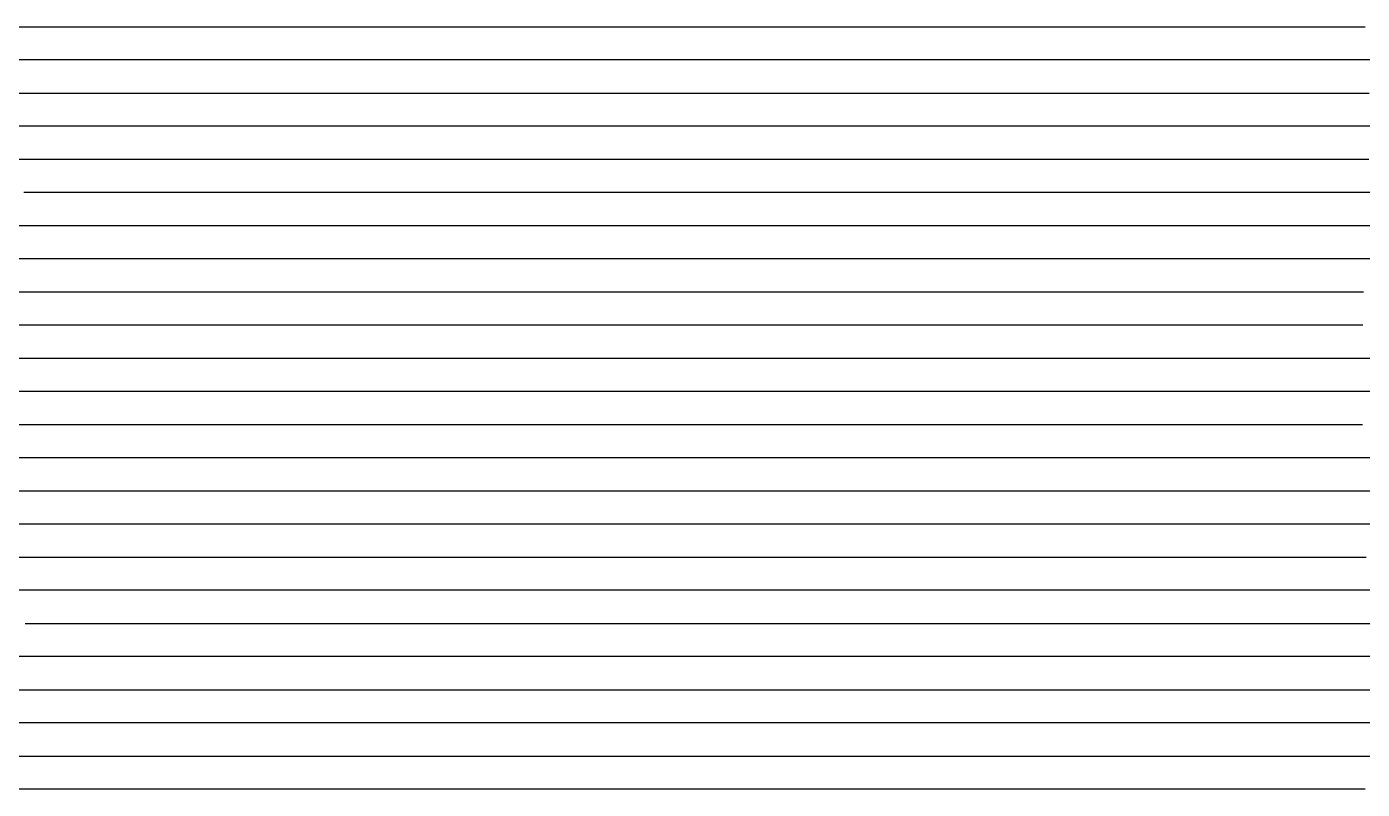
# Model space of a CAD drawing. Extents: x 20 to 170, y 60 to 234.
# Drawn here: x 57.5 to 95, y 147.47 to 168.87 of the extents above; entities that cross this region are included whole.
import ezdxf

# ---------------------------------------------------------------- set-up
doc = ezdxf.new("R2010")
doc.units = 0
doc.header["$LTSCALE"] = 0.000394
doc.layers.add('SPLINE', color=7, linetype='CONTINUOUS')

msp = doc.modelspace()

# ---------------------------------------------------------------- linework, layer by layer
at = {"layer": 'SPLINE', "color": 2}
for points in [[(57.283749, 168.868744, -10.635252), (57.631187, 168.868744, -10.281392), (57.865166, 168.868744, -10.102934), (58.101513, 168.868744, -9.943254), (58.590744, 168.868744, -9.664555), (59.202881, 168.868744, -9.241837), (59.375408, 168.868744, -9.144796), (59.72522, 168.868744, -9.053956), (60.772232, 168.868744, -8.850417), (61.469463, 168.868744, -8.819138), (61.819225, 168.868744, -8.772158), (62.516464, 168.868744, -8.872357), (63.213684, 168.868744, -9.125977), (64.610489, 168.868744, -9.686495), (66.007317, 168.868744, -10.040314), (67.401756, 168.868744, -10.281392), (68.798584, 168.868744, -10.635252), (70.193024, 168.868744, -11.010971), (71.589844, 168.868744, -11.258349), (72.984268, 168.868744, -11.533909), (73.683884, 168.868744, -11.731169), (74.031273, 168.868744, -11.900268), (74.381104, 168.868744, -12.097527), (75.078308, 168.868744, -12.523366), (75.775528, 168.868744, -12.874064), (76.151337, 168.868744, -13.024343), (77.042328, 168.868744, -13.105783), (77.172318, 168.868744, -13.049404), (78.569153, 168.868744, -12.554666), (79.963608, 168.868744, -12.250947), (80.660812, 168.868744, -12.150766), (81.010605, 168.868744, -12.122587), (81.360413, 168.868744, -12.147627), (82.754852, 168.868744, -12.219606), (83.452057, 168.868744, -12.373087), (84.15168, 168.868744, -12.607905), (85.54612, 168.868744, -13.168404), (86.942947, 168.868744, -13.935582), (88.337387, 168.868744, -14.896818), (88.682465, 168.868744, -15.266317), (88.968445, 168.868744, -15.588857), (89.419876, 168.868744, -15.786117), (89.689278, 168.868744, -15.767336), (90.256531, 168.868744, -15.454217), (90.431442, 168.868744, -15.369678), (90.956123, 168.868744, -15.134818), (91.128647, 168.868744, -15.084699), (92.003143, 168.868744, -14.931298), (92.175705, 168.868744, -14.912498), (92.525436, 168.868744, -14.899999), (93.222641, 168.868744, -14.928118), (93.747414, 168.868744, -14.965738), (93.922264, 168.868744, -14.975119), (94.498955, 168.868744, -15.069058), (95.078011, 168.868744, -15.191197)], [(95.316696, 167.939819, -14.34576), (94.728203, 167.939819, -15.181778), (93.922264, 167.939819, -14.978258), (93.222641, 167.939819, -14.893698), (92.525436, 167.939819, -14.86552), (91.478409, 167.939819, -14.899999), (91.303528, 167.939819, -14.921898), (91.128647, 167.939819, -14.950058), (90.956123, 167.939819, -15.012678), (90.431442, 167.939819, -15.247538), (89.734177, 167.939819, -15.588857), (89.181122, 167.939819, -15.898815), (88.469727, 167.939819, -15.967715), (88.337387, 167.939819, -15.917615), (88.00177, 167.939819, -15.804896), (87.706352, 167.939819, -15.498037), (87.429794, 167.939819, -15.269457), (86.942947, 167.939819, -14.978258), (86.266991, 167.939819, -14.47412), (86.070801, 167.939819, -14.34576), (85.54612, 167.939819, -14.048261), (84.15168, 167.939819, -13.384463), (83.584442, 167.939819, -13.199744), (83.452057, 167.939819, -13.165264), (82.754852, 167.939819, -13.040004), (81.360413, 167.939819, -12.989924), (80.705757, 167.939819, -13.093244), (80.488289, 167.939819, -13.146484), (79.963608, 167.939819, -13.281144), (78.065727, 167.939819, -13.697582), (77.172318, 167.939819, -13.559843), (75.775528, 167.939819, -13.227904), (74.381104, 167.939819, -12.607905), (72.984268, 167.939819, -11.912767), (71.937256, 167.939819, -11.530748), (71.589844, 167.939819, -11.42433), (71.240036, 167.939819, -11.380449), (70.717697, 167.939819, -11.34289), (70.608986, 167.939819, -11.34289), (70.193024, 167.939819, -11.292789), (68.798584, 167.939819, -10.99215), (67.401756, 167.939819, -10.679031), (66.007317, 167.939819, -10.350252), (64.610489, 167.939819, -10.084093), (63.913273, 167.939819, -9.896295), (63.563454, 167.939819, -9.811714), (63.388596, 167.939819, -9.749094), (63.213684, 167.939819, -9.680215), (62.516464, 167.939819, -9.473576), (62.169041, 167.939819, -9.351436), (61.469463, 167.939819, -9.213656), (61.122002, 167.939819, -9.207417), (60.772232, 167.939819, -9.226176), (60.554775, 167.939819, -9.263777), (60.074982, 167.939819, -9.263777), (59.72522, 167.939819, -9.282536), (59.55032, 167.939819, -9.313835), (59.375408, 167.939819, -9.373336), (58.853077, 167.939819, -9.608194), (58.531635, 167.939819, -9.648874), (58.231503, 167.939819, -9.786654), (57.631187, 167.939819, -10.156174), (57.283749, 167.939819, -10.403513)], [(57.283749, 167.008575, -10.259493), (57.631187, 167.008575, -10.096634), (57.806068, 167.008575, -10.055953), (58.33073, 167.008575, -9.736554), (58.678188, 167.008575, -9.611315), (59.027981, 167.008575, -9.598794), (59.595211, 167.008575, -9.598794), (60.008823, 167.008575, -9.551795), (60.422421, 167.008575, -9.558055), (61.819225, 167.008575, -9.836775), (62.516464, 167.008575, -10.065333), (63.213684, 167.008575, -10.168674), (64.610489, 167.008575, -10.425412), (66.007317, 167.008575, -10.657151), (66.354744, 167.008575, -10.751112), (66.704536, 167.008575, -10.851311), (67.401756, 167.008575, -11.014091), (68.098999, 167.008575, -11.14563), (68.798584, 167.008575, -11.23329), (69.495804, 167.008575, -11.37735), (70.193024, 167.008575, -11.34289), (70.890259, 167.008575, -11.39299), (71.589844, 167.008575, -11.565208), (72.287033, 167.008575, -11.868968), (72.984268, 167.008575, -12.219606), (73.596405, 167.008575, -12.470126), (73.683884, 167.008575, -12.517106), (74.555969, 167.008575, -13.040004), (74.730865, 167.008575, -13.140203), (75.078308, 167.008575, -13.309284), (75.775528, 167.008575, -13.603643), (77.172318, 167.008575, -14.088961), (78.708588, 167.008575, -14.4397), (78.890579, 167.008575, -14.42402), (79.212029, 167.008575, -14.41148), (79.713089, 167.008575, -14.47412), (79.87616, 167.008575, -14.49604), (81.228043, 167.008575, -14.189201), (81.360413, 167.008575, -14.167261), (82.754852, 167.008575, -14.201741), (83.452057, 167.008575, -14.35202), (84.15168, 167.008575, -14.605639), (85.349983, 167.008575, -15.159858), (85.54612, 167.008575, -15.244397), (85.711555, 167.008575, -15.363418), (86.134644, 167.008575, -15.723496), (86.500946, 167.008575, -15.870655), (86.843681, 167.008575, -16.064795), (87.226555, 167.008575, -16.124275), (87.531464, 167.008575, -16.208815), (87.661461, 167.008575, -16.208815), (88.337387, 167.008575, -15.983376), (89.166962, 167.008575, -15.786117), (89.734177, 167.008575, -15.432298), (90.084, 167.008575, -15.225617), (90.256531, 167.008575, -15.144218), (90.431442, 167.008575, -15.078458), (90.956123, 167.008575, -14.906259), (91.128647, 167.008575, -14.859279), (91.828232, 167.008575, -14.827959), (92.525436, 167.008575, -14.843639), (92.875259, 167.008575, -14.859279), (93.04776, 167.008575, -14.881158), (93.222641, 167.008575, -14.928118), (93.922264, 167.008575, -15.156758), (94.345329, 167.008575, -15.253818), (94.510757, 167.008575, -15.206838), (94.555672, 167.008575, -15.141078), (95.19381, 167.008575, -13.998161)], [(95.229248, 166.077454, -13.747682), (94.966896, 166.077454, -13.970001), (94.619499, 166.077454, -14.34576), (94.37838, 166.077454, -14.690179), (93.922264, 166.077454, -15.231877), (93.898659, 166.077454, -15.241278), (92.525436, 166.077454, -14.912498), (91.828232, 166.077454, -14.82482), (91.128647, 166.077454, -14.840459), (90.431442, 166.077454, -14.925038), (90.084, 166.077454, -15.034618), (89.909111, 166.077454, -15.125438), (89.036949, 166.077454, -15.638936), (88.512268, 166.077454, -15.936416), (88.337387, 166.077454, -16.027235), (87.753624, 166.077454, -16.296515), (87.488899, 166.077454, -16.374775), (86.942947, 166.077454, -16.418634), (85.76593, 166.077454, -16.287115), (85.54612, 166.077454, -16.205715), (85.198715, 166.077454, -16.136835), (84.848915, 166.077454, -16.077295), (84.499084, 166.077454, -15.977156), (84.15168, 166.077454, -15.917615), (83.454453, 166.077454, -15.732857), (83.168488, 166.077454, -15.685896), (82.579971, 166.077454, -15.513697), (82.057632, 166.077454, -15.426017), (81.707794, 166.077454, -15.404098), (81.360413, 166.077454, -15.363418), (81.185532, 166.077454, -15.328978), (81.010605, 166.077454, -15.300777), (80.660812, 166.077454, -15.316438), (79.963608, 166.077454, -15.291377), (78.569153, 166.077454, -15.090979), (77.172318, 166.077454, -14.596239), (75.775528, 166.077454, -13.854142), (74.381104, 166.077454, -13.159004), (73.596405, 166.077454, -12.676805), (72.984268, 166.077454, -12.354307), (71.589844, 166.077454, -11.662269), (70.890259, 166.077454, -11.458749), (70.193024, 166.077454, -11.414869), (68.798584, 166.077454, -11.414869), (67.401756, 166.077454, -11.24895), (66.921967, 166.077454, -11.24895), (66.007317, 166.077454, -11.048571), (65.307732, 166.077454, -10.85441), (64.960304, 166.077454, -10.785532), (64.610489, 166.077454, -10.757332), (63.213684, 166.077454, -10.531912), (61.819225, 166.077454, -10.350252), (61.122002, 166.077454, -10.137354), (60.422421, 166.077454, -9.980774), (59.72522, 166.077454, -9.868094), (59.375408, 166.077454, -9.827394), (59.027981, 166.077454, -9.827394), (58.678188, 166.077454, -9.864954), (58.503307, 166.077454, -9.905653), (57.631187, 166.077454, -10.087274), (57.283749, 166.077454, -10.256352)], [(56.933956, 165.148529, -10.625852), (57.631187, 165.148529, -10.237573), (57.980968, 165.148529, -10.190594), (58.72311, 165.148529, -10.184334), (59.027981, 165.148529, -10.149894), (59.375408, 165.148529, -10.171813), (60.422421, 165.148529, -10.347153), (61.819225, 165.148529, -10.741692), (63.213684, 165.148529, -10.907671), (64.610489, 165.148529, -11.029771), (66.007317, 165.148529, -11.402369), (67.739746, 165.148529, -11.511969), (68.098999, 165.148529, -11.533909), (68.798584, 165.148529, -11.44625), (69.495804, 165.148529, -11.42433), (70.193024, 165.148529, -11.45249), (70.890259, 165.148529, -11.496308), (71.589844, 165.148529, -11.728008), (71.764702, 165.148529, -11.803167), (72.287033, 165.148529, -12.091247), (72.984268, 165.148529, -12.507686), (74.685982, 165.148529, -13.616183), (75.775528, 165.148529, -14.30506), (76.475098, 165.148529, -14.759059), (77.172318, 165.148529, -15.081598), (77.869568, 165.148529, -15.379037), (78.569153, 165.148529, -15.570036), (79.963608, 165.148529, -15.782996), (80.660812, 165.148529, -15.867516), (81.360413, 165.148529, -15.989655), (84.522736, 165.148529, -16.393595), (85.198715, 165.148529, -16.396715), (86.20079, 165.148529, -16.474995), (86.529327, 165.148529, -16.490635), (86.855492, 165.148529, -16.487514), (86.942947, 165.148529, -16.456215), (88.337387, 165.148529, -15.801756), (89.036949, 165.148529, -15.375957), (89.209465, 165.148529, -15.275717), (89.384407, 165.148529, -15.184918), (89.734177, 165.148529, -15.065918), (90.084, 165.148529, -14.978258), (90.431442, 165.148529, -14.940699), (90.781204, 165.148529, -14.928118), (91.828232, 165.148529, -14.931298), (92.175705, 165.148529, -14.975119), (93.078491, 165.148529, -15.297657), (93.581917, 165.148529, -15.332077), (93.615013, 165.148529, -15.319537), (93.922264, 165.148529, -14.940699), (94.23188, 165.148529, -14.53674), (94.543839, 165.148529, -14.186061), (94.853485, 165.148529, -14.020082), (95.186714, 165.148529, -13.957461)], [(95.316696, 164.217422, -13.954321), (94.619499, 164.217422, -14.026361), (94.094818, 164.217422, -14.30816), (93.922264, 164.217422, -14.42402), (93.681175, 164.217422, -14.624459), (92.962692, 164.217422, -15.385317), (92.939079, 164.217422, -15.385317), (91.828232, 164.217422, -15.125438), (91.128647, 164.217422, -14.984478), (90.431442, 164.217422, -14.978258), (90.084, 164.217422, -15.040898), (89.86422, 164.217422, -15.094118), (89.734177, 164.217422, -15.094118), (89.384407, 164.217422, -15.112878), (89.209465, 164.217422, -15.147318), (88.512268, 164.217422, -15.347757), (88.337387, 164.217422, -15.413477), (88.164856, 164.217422, -15.504316), (87.335243, 164.217422, -16.014675), (86.942947, 164.217422, -16.158735), (86.387505, 164.217422, -16.340355), (85.829773, 164.217422, -16.453054), (85.54612, 164.217422, -16.456215), (84.499084, 164.217422, -16.409235), (84.15168, 164.217422, -16.368515), (82.754852, 164.217422, -16.321535), (81.360413, 164.217422, -16.243275), (79.963608, 164.217422, -16.108635), (78.569153, 164.217422, -15.923895), (77.869568, 164.217422, -15.751697), (77.172318, 164.217422, -15.544996), (76.475098, 164.217422, -15.253818), (75.775528, 164.217422, -14.806039), (74.381104, 164.217422, -13.844742), (73.813881, 164.217422, -13.390723), (72.984268, 164.217422, -12.814545), (71.589844, 164.217422, -11.937828), (70.890259, 164.217422, -11.574609), (70.193024, 164.217422, -11.465029), (68.798584, 164.217422, -11.449349), (68.077728, 164.217422, -11.652868), (67.401756, 164.217422, -11.627829), (67.051964, 164.217422, -11.637229), (66.704536, 164.217422, -11.665389), (66.007317, 164.217422, -11.665389), (65.307732, 164.217422, -11.543288), (64.260712, 164.217422, -11.277129), (63.913273, 164.217422, -11.22707), (63.213684, 164.217422, -11.195729), (61.819225, 164.217422, -11.05479), (61.122002, 164.217422, -10.935831), (60.772232, 164.217422, -10.851311), (60.509895, 164.217422, -10.776152), (59.72522, 164.217422, -10.550692), (59.375408, 164.217422, -10.484953), (59.027981, 164.217422, -10.456753), (58.33073, 164.217422, -10.431692), (57.980968, 164.217422, -10.437972), (57.631187, 164.217422, -10.503733), (57.418449, 164.217422, -10.591392)], [(56.955219, 163.286194, -10.92331), (57.631187, 163.286194, -10.729172), (57.980968, 163.286194, -10.672812), (58.33073, 163.286194, -10.672812), (59.027981, 163.286194, -10.757332), (60.422421, 163.286194, -11.104931), (61.122002, 163.286194, -11.29591), (61.819225, 163.286194, -11.38359), (63.213684, 163.286194, -11.518249), (63.913273, 163.286194, -11.527649), (64.260712, 163.286194, -11.596549), (64.610489, 163.286194, -11.681028), (66.007317, 163.286194, -11.893988), (67.226845, 163.286194, -11.962848), (67.751541, 163.286194, -11.834508), (68.098999, 163.286194, -11.781268), (68.886002, 163.286194, -11.784388), (69.228722, 163.286194, -11.731169), (69.550156, 163.286194, -11.737449), (70.193024, 163.286194, -11.856428), (70.542816, 163.286194, -11.956628), (70.717697, 163.286194, -12.012988), (70.890259, 163.286194, -12.100647), (71.589844, 163.286194, -12.470126), (72.984268, 163.286194, -13.390723), (74.381104, 163.286194, -14.41148), (75.775528, 163.286194, -15.347757), (76.475098, 163.286194, -15.682796), (77.172318, 163.286194, -15.883155), (78.91658, 163.286194, -16.252695), (79.963608, 163.286194, -16.371655), (80.3134, 163.286194, -16.377954), (80.660812, 163.286194, -16.337194), (81.360413, 163.286194, -16.268295), (82.754852, 163.286194, -16.277735), (83.627014, 163.286194, -16.318415), (84.15168, 163.286194, -16.359135), (84.499084, 163.286194, -16.374775), (84.848915, 163.286194, -16.374775), (85.54612, 163.286194, -16.277735), (86.418297, 163.286194, -16.008415), (87.290352, 163.286194, -15.654596), (87.640175, 163.286194, -15.504316), (88.337387, 163.286194, -15.253818), (88.512268, 163.286194, -15.206838), (88.68721, 163.286194, -15.166139), (89.036949, 163.286194, -15.125438), (89.384407, 163.286194, -15.097259), (89.734177, 163.286194, -15.090979), (91.128647, 163.286194, -15.209937), (91.367348, 163.286194, -15.266317), (92.097664, 163.286194, -15.476097), (92.395447, 163.286194, -15.485538), (92.612862, 163.286194, -15.394697), (93.222641, 163.286194, -14.52424), (93.572441, 163.286194, -14.117161), (93.922264, 163.286194, -13.907362), (94.619499, 163.286194, -13.847882), (95.316696, 163.286194, -13.888622)], [(96.013939, 162.357361, -14.27372), (94.966896, 162.357361, -13.879162), (94.619499, 162.357361, -13.838462), (93.922264, 162.357361, -13.854142), (93.222641, 162.357361, -13.938682), (92.875259, 162.357361, -14.070201), (92.525436, 162.357361, -14.38332), (92.371834, 162.357361, -14.602499), (91.828232, 162.357361, -15.513697), (91.806953, 162.357361, -15.532516), (91.658051, 162.357361, -15.544996), (91.128647, 162.357361, -15.469857), (90.256531, 162.357361, -15.225617), (90.084, 162.357361, -15.206838), (89.734177, 162.357361, -15.194277), (89.036949, 162.357361, -15.194277), (88.337387, 162.357361, -15.216217), (87.989937, 162.357361, -15.250677), (87.640175, 162.357361, -15.303877), (87.46524, 162.357361, -15.354017), (86.942947, 162.357361, -15.529336), (85.54612, 162.357361, -16.014675), (84.15168, 162.357361, -16.152494), (83.452057, 162.357361, -16.199455), (82.754852, 162.357361, -16.202555), (81.360413, 162.357361, -16.155575), (79.963608, 162.357361, -16.274595), (79.363304, 162.357361, -16.371655), (78.765312, 162.357361, -16.393595), (77.172318, 162.357361, -16.186914), (75.775528, 162.357361, -15.773577), (74.815971, 162.357361, -15.379037), (74.612686, 162.357361, -15.250677), (74.381104, 162.357361, -15.112878), (73.705124, 162.357361, -14.671399), (71.589844, 162.357361, -13.199744), (70.193024, 162.357361, -12.504606), (69.146011, 162.357361, -12.172647), (68.798584, 162.357361, -12.106927), (68.448769, 162.357361, -12.103786), (68.098999, 162.357361, -12.131947), (67.947708, 162.357361, -12.166407), (67.051964, 162.357361, -12.182087), (66.704536, 162.357361, -12.222787), (66.007317, 162.357361, -12.182087), (64.610489, 162.357361, -12.038028), (63.913273, 162.357361, -11.937828), (63.213684, 162.357361, -11.856428), (61.819225, 162.357361, -11.715508), (61.122002, 162.357361, -11.612168), (60.422421, 162.357361, -11.414869), (59.72522, 162.357361, -11.27403), (58.678188, 162.357361, -11.014091), (58.33073, 162.357361, -10.960911), (57.980968, 162.357361, -10.960911), (57.631187, 162.357361, -10.935831), (56.933956, 162.357361, -10.926431)], [(57.283749, 161.426132, -11.06105), (57.631187, 161.426132, -11.083011), (59.027981, 161.426132, -11.402369), (59.72522, 161.426132, -11.602809), (60.422421, 161.426132, -11.749928), (60.772232, 161.426132, -11.843867), (61.122002, 161.426132, -11.928408), (63.213684, 161.426132, -12.285407), (65.307732, 161.426132, -12.501426), (65.612602, 161.426132, -12.535906), (66.007317, 161.426132, -12.485765), (66.354744, 161.426132, -12.470126), (66.704536, 161.426132, -12.492045), (67.401756, 161.426132, -12.470126), (68.098999, 161.426132, -12.495206), (68.27388, 161.426132, -12.554666), (68.798584, 161.426132, -12.742565), (69.146011, 161.426132, -12.858425), (69.845596, 161.426132, -13.159004), (70.193024, 161.426132, -13.299884), (70.781502, 161.426132, -13.594263), (71.589844, 161.426132, -14.070201), (72.984268, 161.426132, -14.993938), (74.381104, 161.426132, -15.685896), (75.775528, 161.426132, -16.208815), (77.172318, 161.426132, -16.496895), (78.569153, 161.426132, -16.428015), (79.963608, 161.426132, -16.227594), (81.360413, 161.426132, -16.133675), (82.754852, 161.426132, -16.092955), (84.15168, 161.426132, -15.964596), (85.54612, 161.426132, -15.851835), (85.721024, 161.426132, -15.789216), (85.89592, 161.426132, -15.739157), (86.768036, 161.426132, -15.529336), (87.290352, 161.426132, -15.360277), (87.46524, 161.426132, -15.328978), (88.512268, 161.426132, -15.247538), (89.036949, 161.426132, -15.241278), (89.734177, 161.426132, -15.369678), (90.979759, 161.426132, -15.723496), (91.019966, 161.426132, -15.723496), (91.565926, 161.426132, -14.881158), (91.653351, 161.426132, -14.765339), (91.828232, 161.426132, -14.580579), (92.175705, 161.426132, -14.32382), (92.525436, 161.426132, -14.135962), (92.875259, 161.426132, -13.963741), (93.222641, 161.426132, -13.923042), (93.572441, 161.426132, -13.919902), (93.922264, 161.426132, -13.929302), (94.094818, 161.426132, -13.948061), (94.619499, 161.426132, -14.117161), (95.033112, 161.426132, -14.28938)], [(95.011856, 160.494934, -14.47726), (94.619499, 160.494934, -14.25808), (93.922264, 160.494934, -13.929302), (92.525436, 160.494934, -13.998161), (92.024399, 160.494934, -14.070201), (91.899147, 160.494934, -14.135962), (91.773895, 160.494934, -14.220481), (91.523361, 160.494934, -14.50232), (91.315384, 160.494934, -14.846739), (90.823715, 160.494934, -15.804896), (90.485756, 160.494934, -15.808036), (90.169075, 160.494934, -15.820556), (89.734177, 160.494934, -15.685896), (88.337387, 160.494934, -15.360277), (87.640175, 160.494934, -15.354017), (87.290352, 160.494934, -15.416637), (86.593155, 160.494934, -15.588857), (86.418297, 160.494934, -15.604496), (85.89592, 160.494934, -15.682796), (85.54612, 160.494934, -15.767336), (83.10466, 160.494934, -16.049135), (82.754852, 160.494934, -16.077295), (81.360413, 160.494934, -16.143095), (79.963608, 160.494934, -16.243275), (78.569153, 160.494934, -16.509415), (77.869568, 160.494934, -16.665993), (77.172318, 160.494934, -16.738033), (75.775528, 160.494934, -16.590853), (74.381104, 160.494934, -16.177515), (72.984268, 160.494934, -15.585696), (71.589844, 160.494934, -14.837359), (70.193024, 160.494934, -14.170401), (68.798584, 160.494934, -13.475263), (68.098999, 160.494934, -13.099504), (67.401756, 160.494934, -12.842745), (66.704536, 160.494934, -12.711225), (66.354744, 160.494934, -12.720625), (66.17984, 160.494934, -12.736285), (66.007317, 160.494934, -12.742565), (64.610489, 160.494934, -12.758184), (63.213684, 160.494934, -12.617286), (61.819225, 160.494934, -12.354307), (61.122002, 160.494934, -12.197747), (60.509895, 160.494934, -12.047408), (59.72522, 160.494934, -11.884607), (59.027981, 160.494934, -11.721768), (58.33073, 160.494934, -11.502588), (57.980968, 160.494934, -11.37735), (57.631187, 160.494934, -11.277129), (56.236717, 160.494934, -11.111191)], [(56.236717, 159.56369, -11.25521), (57.631187, 159.56369, -11.565208), (59.72522, 159.56369, -12.182087), (60.422421, 159.56369, -12.322927), (61.819225, 159.56369, -12.664246), (63.213684, 159.56369, -12.921045), (64.589226, 159.56369, -13.030624), (65.307732, 159.56369, -12.924145), (66.007317, 159.56369, -12.921045), (67.401756, 159.56369, -13.346863), (68.798584, 159.56369, -14.233021), (70.193024, 159.56369, -14.837359), (71.589844, 159.56369, -15.432298), (72.984268, 159.56369, -16.067915), (74.381104, 159.56369, -16.556395), (75.078308, 159.56369, -16.763073), (75.775528, 159.56369, -16.863293), (76.713829, 159.56369, -16.966593), (77.172318, 159.56369, -16.910233), (78.306831, 159.56369, -16.681633), (78.91658, 159.56369, -16.481255), (79.091492, 159.56369, -16.437395), (79.963608, 159.56369, -16.293375), (81.360413, 159.56369, -16.177515), (82.057632, 159.56369, -16.149315), (83.452057, 159.56369, -16.036594), (84.15168, 159.56369, -15.958315), (85.721024, 159.56369, -15.736036), (86.593155, 159.56369, -15.632656), (86.942947, 159.56369, -15.620176), (87.640175, 159.56369, -15.632656), (88.337387, 159.56369, -15.654596), (89.036949, 159.56369, -15.839355), (89.384407, 159.56369, -15.939515), (89.734177, 159.56369, -15.967715), (90.01783, 159.56369, -15.970876), (90.039078, 159.56369, -15.939515), (90.464493, 159.56369, -15.094118), (90.585045, 159.56369, -14.881158), (90.856857, 159.56369, -14.552381), (91.128647, 159.56369, -14.35512), (91.828232, 159.56369, -14.076461), (92.525436, 159.56369, -13.991941), (93.168335, 159.56369, -14.048261), (93.834839, 159.56369, -14.3614), (93.922264, 159.56369, -14.38958), (94.160988, 159.56369, -14.49604), (94.966896, 159.56369, -14.630719), (95.316696, 159.56369, -14.781019)], [(95.316696, 158.634857, -15.090979), (94.881866, 158.634857, -15.109798), (94.8582, 158.634857, -15.106618), (94.390221, 158.634857, -14.840459), (93.922264, 158.634857, -14.677639), (93.201393, 158.634857, -14.608779), (92.525436, 158.634857, -14.38332), (91.828232, 158.634857, -14.27686), (91.128647, 158.634857, -14.367681), (91.043579, 158.634857, -14.39582), (90.781204, 158.634857, -14.51168), (90.431442, 158.634857, -14.70896), (90.084, 158.634857, -14.978258), (89.734177, 158.634857, -15.369678), (89.233162, 158.634857, -16.124275), (89.209465, 158.634857, -16.143095), (88.966057, 158.634857, -16.158735), (88.651733, 158.634857, -16.099255), (88.417747, 158.634857, -16.042875), (87.640175, 158.634857, -15.848736), (86.942947, 158.634857, -15.786117), (85.54612, 158.634857, -15.836175), (84.499084, 158.634857, -15.967715), (84.15168, 158.634857, -16.024075), (82.754852, 158.634857, -16.143095), (81.360413, 158.634857, -16.318415), (79.963608, 158.634857, -16.478115), (78.569153, 158.634857, -16.672253), (77.869568, 158.634857, -16.797493), (77.522118, 158.634857, -16.872673), (77.172318, 158.634857, -16.932173), (76.763481, 158.634857, -17.013573), (76.51767, 158.634857, -17.029213), (76.191513, 158.634857, -17.063633), (75.841721, 158.634857, -17.120033), (75.078308, 158.634857, -17.029213), (74.555969, 158.634857, -16.941553), (74.381104, 158.634857, -16.897713), (73.683884, 158.634857, -16.756813), (72.984268, 158.634857, -16.531355), (71.589844, 158.634857, -15.952055), (70.193024, 158.634857, -15.435397), (68.798584, 158.634857, -14.837359), (68.098999, 158.634857, -14.50232), (67.401756, 158.634857, -14.020082), (66.704536, 158.634857, -13.609923), (66.007317, 158.634857, -13.324923), (65.395172, 158.634857, -13.281144), (64.960304, 158.634857, -13.231024), (63.213684, 158.634857, -13.149604), (61.819225, 158.634857, -12.955465), (60.422421, 158.634857, -12.592266), (59.027981, 158.634857, -12.254086), (57.631187, 158.634857, -11.856428), (56.933956, 158.634857, -11.602809)], [(56.236717, 157.703659, -11.627829), (57.631187, 157.703659, -12.100647), (59.027981, 157.703659, -12.485765), (60.422421, 157.703659, -12.823985), (61.122002, 157.703659, -12.971105), (61.819225, 157.703659, -13.127664), (63.213684, 157.703659, -13.312424), (64.610489, 157.703659, -13.437703), (65.307732, 157.703659, -13.537883), (66.007317, 157.703659, -13.794662), (67.401756, 157.703659, -14.577479), (68.098999, 157.703659, -15.081598), (68.798584, 157.703659, -15.416637), (70.193024, 157.703659, -15.986515), (70.890259, 157.703659, -16.240135), (71.589844, 157.703659, -16.471855), (71.937256, 157.703659, -16.622173), (72.287033, 157.703659, -16.747393), (72.984268, 157.703659, -16.941553), (74.381104, 157.703659, -17.163853), (75.078308, 157.703659, -17.166973), (75.253204, 157.703659, -17.176413), (75.515579, 157.703659, -17.160753), (76.125359, 157.703659, -17.063633), (76.475098, 157.703659, -17.019833), (77.172318, 157.703659, -16.994793), (78.569153, 157.703659, -16.825693), (80.138519, 157.703659, -16.609632), (80.3134, 157.703659, -16.593973), (80.660812, 157.703659, -16.578295), (81.360413, 157.703659, -16.518835), (81.882767, 157.703659, -16.428015), (82.754852, 157.703659, -16.324675), (83.627014, 157.703659, -16.149315), (84.674026, 157.703659, -16.017855), (84.848915, 157.703659, -16.002174), (85.721024, 157.703659, -15.964596), (85.89592, 157.703659, -15.948956), (86.245674, 157.703659, -15.942676), (86.942947, 157.703659, -16.042875), (88.228699, 157.703659, -16.368515), (88.970795, 157.703659, -16.290215), (89.734177, 157.703659, -15.097259), (90.084, 157.703659, -14.843639), (90.431442, 157.703659, -14.762199), (90.932449, 157.703659, -14.752799), (91.128647, 157.703659, -14.696439), (91.828232, 157.703659, -14.624459), (92.175705, 157.703659, -14.693299), (92.525436, 157.703659, -14.737139), (93.222641, 157.703659, -14.837359), (94.073509, 157.703659, -15.116018), (94.385475, 157.703659, -15.162978), (94.598213, 157.703659, -15.200558), (95.007088, 157.703659, -15.169238)], [(95.316696, 156.77243, -15.429157), (94.966896, 156.77243, -15.300777), (94.619499, 156.77243, -15.269457), (93.922264, 156.77243, -15.281978), (93.874985, 156.77243, -15.294518), (93.527573, 156.77243, -15.313257), (93.277039, 156.77243, -15.181778), (93.026512, 156.77243, -15.097259), (92.775978, 156.77243, -15.050279), (91.915657, 156.77243, -14.975119), (91.128647, 156.77243, -14.762199), (90.431442, 156.77243, -14.752799), (90.084, 156.77243, -14.787219), (89.734177, 156.77243, -14.843639), (89.384407, 156.77243, -14.940699), (89.209465, 156.77243, -15.022079), (89.036949, 156.77243, -15.128538), (88.68721, 156.77243, -15.479278), (88.512268, 156.77243, -15.754796), (88.098709, 156.77243, -16.462435), (88.077393, 156.77243, -16.474995), (87.651955, 156.77243, -16.490635), (87.43927, 156.77243, -16.518835), (87.226555, 156.77243, -16.553255), (85.54612, 156.77243, -16.224495), (84.848915, 156.77243, -16.218235), (84.15168, 156.77243, -16.190075), (82.754852, 156.77243, -16.409235), (81.360413, 156.77243, -16.712933), (80.660812, 156.77243, -16.810053), (79.963608, 156.77243, -16.866373), (79.441299, 156.77243, -16.885153), (79.091492, 156.77243, -16.922733), (78.569153, 156.77243, -16.963493), (77.172318, 156.77243, -17.041733), (75.775528, 156.77243, -17.157593), (75.078308, 156.77243, -17.195173), (74.381104, 156.77243, -17.213951), (73.754776, 156.77243, -17.235851), (73.376617, 156.77243, -17.245251), (72.984268, 156.77243, -17.204573), (71.807281, 156.77243, -17.051153), (71.589844, 156.77243, -16.975973), (70.193024, 156.77243, -16.521975), (68.798584, 156.77243, -15.952055), (67.401756, 156.77243, -15.200558), (66.007317, 156.77243, -14.30816), (64.610489, 156.77243, -13.785242), (63.213684, 156.77243, -13.468983), (61.819225, 156.77243, -13.318704), (61.122002, 156.77243, -13.168404), (60.422421, 156.77243, -12.980505), (59.72522, 156.77243, -12.839624), (59.027981, 156.77243, -12.645506), (57.631187, 156.77243, -12.319847), (56.236717, 156.77243, -11.843867)], [(56.933956, 155.843597, -12.241547), (57.631187, 155.843597, -12.441966), (59.027981, 155.843597, -12.814545), (60.422421, 155.843597, -13.234164), (62.516464, 155.843597, -13.594263), (63.213684, 155.843597, -13.763342), (64.610489, 155.843597, -14.226761), (65.307732, 155.843597, -14.49604), (66.007317, 155.843597, -14.893698), (66.704536, 155.843597, -15.316438), (67.401756, 155.843597, -15.689076), (68.798584, 155.843597, -16.471855), (70.193024, 155.843597, -17.007313), (71.589844, 155.843597, -17.317291), (72.287033, 155.843597, -17.345451), (72.636856, 155.843597, -17.351711), (72.984268, 155.843597, -17.292271), (73.334061, 155.843597, -17.245251), (73.683884, 155.843597, -17.217091), (75.078308, 155.843597, -17.210831), (75.775528, 155.843597, -17.235851), (76.822556, 155.843597, -17.295391), (77.172318, 155.843597, -17.295391), (77.869568, 155.843597, -17.276571), (78.481712, 155.843597, -17.270351), (79.266373, 155.843597, -17.264051), (79.963608, 155.843597, -17.182613), (81.707794, 155.843597, -16.913353), (82.145058, 155.843597, -16.831953), (82.754852, 155.843597, -16.759912), (83.10466, 155.843597, -16.697273), (83.452057, 155.843597, -16.665993), (83.80188, 155.843597, -16.628393), (84.15168, 155.843597, -16.575195), (84.326561, 155.843597, -16.578295), (84.674026, 155.843597, -16.606493), (84.848915, 155.843597, -16.631533), (85.54612, 155.843597, -16.775553), (86.463158, 155.843597, -16.860113), (86.55294, 155.843597, -16.856993), (87.051674, 155.843597, -16.744253), (87.07296, 155.843597, -16.731773), (87.706352, 155.843597, -15.704737), (88.023033, 155.843597, -15.369678), (88.337387, 155.843597, -15.178638), (89.036949, 155.843597, -14.993938), (89.384407, 155.843597, -14.946959), (89.734177, 155.843597, -14.921898), (90.431442, 155.843597, -14.971998), (91.173531, 155.843597, -15.181778), (91.828232, 155.843597, -15.184918), (92.175705, 155.843597, -15.225617), (92.525436, 155.843597, -15.354017), (92.6791, 155.843597, -15.432298), (93.922264, 155.843597, -15.363418), (94.269676, 155.843597, -15.460437), (94.619499, 155.843597, -15.695276), (94.794373, 155.843597, -15.898815), (94.966896, 155.843597, -16.224495), (95.316696, 155.843597, -17.163853)], [(95.285995, 154.912354, -18.698147), (94.815628, 154.912354, -18.234749), (94.494247, 154.912354, -17.370491), (94.383156, 154.912354, -17.098133), (93.922264, 154.912354, -16.127455), (93.572441, 154.912354, -15.764196), (93.222641, 154.912354, -15.601357), (92.525436, 154.912354, -15.560657), (92.230011, 154.912354, -15.585696), (91.936943, 154.912354, -15.629557), (91.915657, 154.912354, -15.623297), (91.478409, 154.912354, -15.382177), (91.128647, 154.912354, -15.285097), (90.606323, 154.912354, -15.275717), (90.343956, 154.912354, -15.285097), (90.060356, 154.912354, -15.319537), (89.734177, 154.912354, -15.225617), (89.036949, 154.912354, -15.106618), (88.337387, 154.912354, -15.141078), (87.640175, 154.912354, -15.200558), (87.290352, 154.912354, -15.319537), (87.117828, 154.912354, -15.438578), (86.942947, 154.912354, -15.601357), (86.739677, 154.912354, -15.870655), (86.113358, 154.912354, -16.885153), (85.54612, 154.912354, -17.145073), (85.120705, 154.912354, -17.229591), (84.695259, 154.912354, -17.285931), (84.15168, 154.912354, -17.217091), (82.754852, 154.912354, -17.345451), (82.057632, 154.912354, -17.436291), (81.861481, 154.912354, -17.467611), (81.360413, 154.912354, -17.451931), (81.010605, 154.912354, -17.511391), (80.660812, 154.912354, -17.536491), (80.3134, 154.912354, -17.555271), (80.138519, 154.912354, -17.574051), (79.441299, 154.912354, -17.633551), (79.266373, 154.912354, -17.633551), (78.569153, 154.912354, -17.674231), (77.172318, 154.912354, -17.561531), (74.381104, 154.912354, -17.220211), (73.683884, 154.912354, -17.213951), (73.334061, 154.912354, -17.276571), (72.636856, 154.912354, -17.445671), (71.937256, 154.912354, -17.523951), (71.589844, 154.912354, -17.530231), (70.193024, 154.912354, -17.451931), (69.495804, 154.912354, -17.254671), (68.798584, 154.912354, -16.963493), (67.401756, 154.912354, -16.305895), (66.007317, 154.912354, -15.488637), (64.610489, 154.912354, -14.759059), (63.213684, 154.912354, -14.204821), (62.516464, 154.912354, -13.897982), (61.819225, 154.912354, -13.744542), (60.422421, 154.912354, -13.500323), (59.027981, 154.912354, -13.055684), (57.631187, 154.912354, -12.636065), (56.933956, 154.912354, -12.466986)], [(56.997776, 153.981171, -12.689326), (57.631187, 153.981171, -12.921045), (59.027981, 153.981171, -13.318704), (60.422421, 153.981171, -13.766482), (61.819225, 153.981171, -14.107801), (63.213684, 153.981171, -14.690179), (64.610489, 153.981171, -15.313257), (66.007317, 153.981171, -16.017855), (66.704536, 153.981171, -16.402975), (67.401756, 153.981171, -16.766193), (68.798584, 153.981171, -17.426891), (69.495804, 153.981171, -17.646091), (70.193024, 153.981171, -17.755671), (70.542816, 153.981171, -17.765051), (70.890259, 153.981171, -17.749411), (71.240036, 153.981171, -17.708691), (72.636856, 153.981171, -17.486351), (72.984268, 153.981171, -17.473871), (73.596405, 153.981171, -17.470711), (73.683884, 153.981171, -17.455051), (74.381104, 153.981171, -17.470711), (77.172318, 153.981171, -17.818291), (78.569153, 153.981171, -18.015549), (79.963608, 153.981171, -18.015549), (81.360413, 153.981171, -18.153309), (82.057632, 153.981171, -18.200289), (83.10466, 153.981171, -18.024929), (83.452057, 153.981171, -17.915369), (83.80188, 153.981171, -17.852749), (84.15168, 153.981171, -17.771351), (84.369125, 153.981171, -17.696171), (84.612541, 153.981171, -17.430031), (85.361748, 153.981171, -16.875772), (85.89592, 153.981171, -15.970876), (86.070801, 153.981171, -15.748516), (86.245674, 153.981171, -15.582577), (86.593155, 153.981171, -15.394697), (86.942947, 153.981171, -15.297657), (87.290352, 153.981171, -15.241278), (87.640175, 153.981171, -15.206838), (88.337387, 153.981171, -15.213118), (89.036949, 153.981171, -15.413477), (89.254448, 153.981171, -15.479278), (89.734177, 153.981171, -15.451077), (90.431442, 153.981171, -15.501176), (91.216095, 153.981171, -15.814316), (91.239708, 153.981171, -15.817415), (91.828232, 153.981171, -15.779857), (92.175705, 153.981171, -15.804896), (92.525436, 153.981171, -15.920755), (92.946167, 153.981171, -16.290215), (93.381004, 153.981171, -16.910233), (93.506294, 153.981171, -17.116873), (93.584305, 153.981171, -17.276571), (93.87973, 153.981171, -17.909069), (94.37838, 153.981171, -18.707527), (94.444618, 153.981171, -18.773327), (94.619499, 153.981171, -18.842167), (94.640747, 153.981171, -18.842167), (95.106354, 153.981171, -17.95295)], [(95.229248, 153.052322, -17.285931), (94.765991, 153.052322, -17.646091), (94.543839, 153.052322, -17.843349), (94.324074, 153.052322, -18.156469), (93.856125, 153.052322, -18.936108), (93.834839, 153.052322, -18.936108), (93.650475, 153.052322, -18.867268), (93.563019, 153.052322, -18.723207), (93.087975, 153.052322, -17.486351), (92.946167, 153.052322, -17.132553), (92.806702, 153.052322, -16.850733), (92.667267, 153.052322, -16.625273), (92.525436, 153.052322, -16.462435), (92.175705, 153.052322, -16.240135), (91.478409, 153.052322, -15.986515), (91.128647, 153.052322, -15.892575), (90.169075, 153.052322, -15.898815), (89.734177, 153.052322, -15.720356), (89.036949, 153.052322, -15.570036), (88.273567, 153.052322, -15.604496), (87.640175, 153.052322, -15.426017), (86.942947, 153.052322, -15.379037), (86.593155, 153.052322, -15.404098), (86.505692, 153.052322, -15.419737), (86.245674, 153.052322, -15.485538), (85.54612, 153.052322, -15.782996), (84.15168, 153.052322, -16.640953), (83.931839, 153.052322, -16.950953), (83.877533, 153.052322, -17.057373), (83.279526, 153.052322, -18.397589), (83.255905, 153.052322, -18.432009), (82.771393, 153.052322, -18.673107), (82.100197, 153.052322, -18.929907), (81.719673, 153.052322, -18.948668), (81.360413, 153.052322, -19.001907), (79.963608, 153.052322, -18.751408), (79.266373, 153.052322, -18.510307), (78.91658, 153.052322, -18.478968), (78.569153, 153.052322, -18.425749), (77.172318, 153.052322, -18.112629), (75.428116, 153.052322, -17.774431), (75.253204, 153.052322, -17.730591), (74.730865, 153.052322, -17.646091), (74.381104, 153.052322, -17.595951), (73.967484, 153.052322, -17.574051), (73.683884, 153.052322, -17.530231), (72.984268, 153.052322, -17.480091), (72.636856, 153.052322, -17.495731), (71.589844, 153.052322, -17.658571), (70.041748, 153.052322, -18.003029), (68.798584, 153.052322, -17.752531), (67.401756, 153.052322, -17.176413), (66.007317, 153.052322, -16.506315), (64.610489, 153.052322, -15.892575), (63.213684, 153.052322, -15.241278), (61.819225, 153.052322, -14.624459), (60.422421, 153.052322, -14.123441), (59.027981, 153.052322, -13.678802), (57.959698, 153.052322, -13.265464), (57.860428, 153.052322, -13.199744), (57.631187, 153.052322, -13.055684), (57.238831, 153.052322, -12.870965)], [(57.456276, 152.121094, -11.897128), (57.990417, 152.121094, -12.958605), (58.0117, 152.121094, -12.983644), (58.741989, 152.121094, -13.619283), (59.006706, 152.121094, -13.957461), (59.637775, 152.121094, -14.217402), (59.72522, 152.121094, -14.248701), (60.422421, 152.121094, -14.52734), (61.819225, 152.121094, -15.116018), (63.213684, 152.121094, -15.673396), (64.610489, 152.121094, -16.327795), (66.007317, 152.121094, -16.860113), (67.401756, 152.121094, -17.439411), (68.098999, 152.121094, -17.702431), (69.112915, 152.121094, -18.034349), (69.429604, 152.121094, -18.153309), (70.193024, 152.121094, -17.956049), (71.589844, 152.121094, -17.611631), (72.003426, 152.121094, -17.589691), (72.287033, 152.121094, -17.545891), (72.984268, 152.121094, -17.473871), (74.381104, 152.121094, -17.639811), (74.555969, 152.121094, -17.683611), (75.775528, 152.121094, -18.125149), (78.569153, 152.121094, -19.058268), (78.91658, 152.121094, -19.214806), (79.266373, 152.121094, -19.362005), (79.963608, 152.121094, -19.590546), (80.660812, 152.121094, -19.706444), (81.360413, 152.121094, -19.675125), (81.788231, 152.121094, -19.562426), (82.031609, 152.121094, -19.402685), (82.275078, 152.121094, -19.264925), (82.296326, 152.121094, -19.221106), (82.929794, 152.121094, -17.523951), (83.10466, 152.121094, -17.151333), (83.279526, 152.121094, -16.885153), (83.452057, 152.121094, -16.716093), (84.15168, 152.121094, -16.368515), (84.58654, 152.121094, -16.258915), (85.371239, 152.121094, -15.880055), (85.54612, 152.121094, -15.804896), (86.245674, 152.121094, -15.704737), (86.593155, 152.121094, -15.717237), (87.269096, 152.121094, -15.823695), (87.536148, 152.121094, -15.782996), (87.803223, 152.121094, -15.757916), (88.337387, 152.121094, -15.757916), (88.729744, 152.121094, -15.858115), (89.124405, 152.121094, -16.020975), (89.438744, 152.121094, -15.967715), (89.734177, 152.121094, -15.955235), (91.128647, 152.121094, -16.121155), (91.303528, 152.121094, -16.168135), (91.478409, 152.121094, -16.249535), (91.828232, 152.121094, -16.521975), (92.003143, 152.121094, -16.741133), (92.175705, 152.121094, -17.091833), (92.525436, 152.121094, -18.056269), (92.875259, 152.121094, -18.976868), (92.896515, 152.121094, -18.995647), (93.222641, 152.121094, -19.120865), (93.246315, 152.121094, -19.120865), (93.350311, 152.121094, -19.014387), (94.094818, 152.121094, -17.605331), (94.269676, 152.121094, -17.314131), (94.619499, 152.121094, -16.844473), (95.316696, 152.121094, -15.823695)], [(95.316696, 151.189865, -15.620176), (94.619499, 151.189865, -16.121155), (94.444618, 151.189865, -16.302774), (93.572441, 151.189865, -17.295391), (93.397583, 151.189865, -17.539591), (92.525436, 151.189865, -19.236725), (92.50415, 151.189865, -19.264925), (91.9748, 151.189865, -19.111506), (91.953514, 151.189865, -19.077005), (91.128647, 151.189865, -16.885153), (90.781204, 151.189865, -16.521975), (90.431442, 151.189865, -16.359135), (90.084, 151.189865, -16.296515), (89.909111, 151.189865, -16.274595), (89.821663, 151.189865, -16.271475), (89.036949, 151.189865, -16.152494), (88.337387, 151.189865, -16.174395), (88.053726, 151.189865, -16.211935), (87.640175, 151.189865, -16.071054), (86.942947, 151.189865, -16.039715), (86.375725, 151.189865, -16.083595), (86.245674, 151.189865, -16.064795), (85.54612, 151.189865, -16.136835), (84.782738, 151.189865, -16.478115), (84.456551, 151.189865, -16.481255), (84.15168, 151.189865, -16.493774), (83.80188, 151.189865, -16.540735), (83.452057, 151.189865, -16.665993), (82.754852, 151.189865, -17.163853), (82.407425, 151.189865, -17.549011), (82.232529, 151.189865, -17.799471), (82.057632, 151.189865, -18.100109), (81.98201, 151.189865, -18.269169), (81.57785, 151.189865, -19.302465), (81.556549, 151.189865, -19.340065), (81.360413, 151.189865, -19.490345), (81.064987, 151.189865, -19.675125), (80.807373, 151.189865, -19.884903), (80.552094, 151.189865, -20.226183), (79.963608, 151.189865, -20.304483), (79.266373, 151.189865, -20.151083), (78.569153, 151.189865, -19.903704), (77.172318, 151.189865, -19.211685), (75.775528, 151.189865, -18.554127), (74.381104, 151.189865, -17.924749), (73.683884, 151.189865, -17.730591), (73.508957, 151.189865, -17.683611), (73.334061, 151.189865, -17.658571), (72.984268, 151.189865, -17.636671), (71.589844, 151.189865, -17.620991), (71.502388, 151.189865, -17.639811), (71.159668, 151.189865, -17.630411), (70.835899, 151.189865, -17.649191), (70.675179, 151.189865, -17.674231), (70.193024, 151.189865, -17.808891), (69.016014, 151.189865, -18.125149), (68.711121, 151.189865, -18.13765), (67.401756, 151.189865, -17.620991), (66.007317, 151.189865, -17.098133), (64.610489, 151.189865, -16.625273), (63.563454, 151.189865, -16.202555), (63.213684, 151.189865, -16.042875), (61.819225, 151.189865, -15.476097), (60.750961, 151.189865, -15.022079), (60.422421, 151.189865, -14.809179), (60.249893, 151.189865, -14.724599), (59.945023, 151.189865, -14.442801), (59.926105, 151.189865, -14.41774), (59.365971, 151.189865, -13.140203), (59.25251, 151.189865, -12.930405), (59.027981, 151.189865, -12.623566), (58.853077, 151.189865, -12.476406), (58.047142, 151.189865, -11.953447), (57.980968, 151.189865, -11.887748), (57.631187, 151.189865, -11.602809), (57.283749, 151.189865, -11.37735)], [(56.933956, 150.258698, -11.133131), (57.631187, 150.258698, -11.549569), (59.375408, 150.258698, -12.704945), (59.72522, 150.258698, -12.974285), (60.074982, 150.258698, -13.343763), (60.866753, 150.258698, -14.117161), (61.098389, 150.258698, -14.408381), (61.268539, 150.258698, -14.71524), (61.774334, 150.258698, -15.789216), (61.797962, 150.258698, -15.814316), (63.388596, 150.258698, -16.468735), (66.007317, 150.258698, -17.320431), (67.401756, 150.258698, -17.808891), (67.777542, 150.258698, -17.934109), (67.902809, 150.258698, -17.968609), (68.028061, 150.258698, -17.98737), (68.427505, 150.258698, -18.024929), (68.798584, 150.258698, -17.949829), (69.845596, 150.258698, -17.771351), (70.018112, 150.258698, -17.752531), (70.193024, 150.258698, -17.746271), (70.890259, 150.258698, -17.630411), (71.589844, 150.258698, -17.639811), (72.636856, 150.258698, -17.768171), (73.683884, 150.258698, -18.034349), (74.381104, 150.258698, -18.313049), (75.775528, 150.258698, -19.048887), (76.475098, 150.258698, -19.546705), (77.869568, 150.258698, -20.345201), (78.569153, 150.258698, -20.626982), (79.422371, 150.258698, -20.796082), (79.528725, 150.258698, -20.767881), (79.550003, 150.258698, -20.733461), (80.138519, 150.258698, -19.396425), (80.3134, 150.258698, -19.092726), (80.488289, 150.258698, -18.882927), (80.573349, 150.258698, -18.798388), (81.499847, 150.258698, -18.075029), (81.681854, 150.258698, -17.899689), (82.003265, 150.258698, -17.658571), (82.754852, 150.258698, -17.311031), (84.15168, 150.258698, -16.816313), (84.482574, 150.258698, -16.747393), (84.815796, 150.258698, -16.697273), (85.503578, 150.258698, -16.675413), (85.54612, 150.258698, -16.656593), (85.89592, 150.258698, -16.556395), (86.070801, 150.258698, -16.543875), (86.768036, 150.258698, -16.531355), (87.290352, 150.258698, -16.346615), (87.640175, 150.258698, -16.302774), (88.337387, 150.258698, -16.327795), (88.68721, 150.258698, -16.409235), (89.254448, 150.258698, -16.703573), (89.384407, 150.258698, -16.728613), (89.734177, 150.258698, -16.825693), (90.01783, 150.258698, -17.007313), (90.301414, 150.258698, -17.411251), (90.431442, 150.258698, -17.730591), (91.043579, 150.258698, -19.340065), (91.06485, 150.258698, -19.383905), (91.128647, 150.258698, -19.412066), (91.490242, 150.258698, -19.484085), (91.849487, 150.258698, -19.531105), (91.870766, 150.258698, -19.502905), (92.341141, 150.258698, -18.641808), (92.42382, 150.258698, -18.428909), (92.525436, 150.258698, -18.190889), (93.222641, 150.258698, -16.907093), (93.572441, 150.258698, -16.471855), (93.922264, 150.258698, -16.233875), (94.619499, 150.258698, -15.942676), (94.966896, 150.258698, -15.779857), (95.316696, 150.258698, -15.648336)], [(95.316696, 149.329834, -15.773577), (94.619499, 149.329834, -15.870655), (93.922264, 149.329834, -16.074215), (93.222641, 149.329834, -16.337194), (92.875259, 149.329834, -16.490635), (92.700378, 149.329834, -16.612793), (92.525436, 149.329834, -16.810053), (92.213478, 149.329834, -17.367371), (91.86132, 149.329834, -18.303629), (91.402817, 149.329834, -19.546705), (91.381538, 149.329834, -19.584286), (91.194824, 149.329834, -19.856724), (91.173531, 149.329834, -19.859863), (90.755219, 149.329834, -19.819143), (90.379417, 149.329834, -19.831663), (90.147812, 149.329834, -19.734564), (90.126526, 149.329834, -19.706444), (89.734177, 149.329834, -18.748247), (89.341873, 149.329834, -17.880869), (89.036949, 149.329834, -17.502031), (88.866806, 149.329834, -17.398691), (88.337387, 149.329834, -17.116873), (87.989937, 149.329834, -17.016693), (87.640175, 149.329834, -17.066813), (87.07296, 149.329834, -17.264051), (87.051674, 149.329834, -17.267191), (86.942947, 149.329834, -17.232771), (85.54612, 149.329834, -17.044893), (85.198715, 149.329834, -17.051153), (84.848915, 149.329834, -17.082453), (84.740204, 149.329834, -17.101233), (84.15168, 149.329834, -17.107513), (83.80188, 149.329834, -17.141912), (83.627014, 149.329834, -17.185793), (83.539528, 149.329834, -17.226471), (82.754852, 149.329834, -17.611631), (82.057632, 149.329834, -17.783831), (81.707794, 149.329834, -17.893429), (81.360413, 149.329834, -18.13765), (80.835739, 149.329834, -18.538467), (80.400826, 149.329834, -18.673107), (79.963608, 149.329834, -18.842167), (79.62561, 149.329834, -19.083305), (79.540527, 149.329834, -19.170965), (79.457825, 149.329834, -19.277426), (79.287651, 149.329834, -19.534225), (79.119835, 149.329834, -19.916224), (78.654221, 149.329834, -21.06852), (78.611702, 149.329834, -21.14366), (78.590424, 149.329834, -21.16556), (78.21936, 149.329834, -21.16556), (77.685211, 149.329834, -20.949539), (77.172318, 149.329834, -20.689602), (76.475098, 149.329834, -20.295103), (75.775528, 149.329834, -19.787804), (75.078308, 149.329834, -19.255526), (74.381104, 149.329834, -18.814007), (73.683884, 149.329834, -18.413229), (72.984268, 149.329834, -18.156469), (71.589844, 149.329834, -17.790091), (70.193024, 149.329834, -17.740011), (69.495804, 149.329834, -17.808891), (68.798584, 149.329834, -17.924749), (68.27388, 149.329834, -18.034349), (67.72084, 149.329834, -17.984249), (67.401756, 149.329834, -17.918489), (66.007317, 149.329834, -17.539591), (64.610489, 149.329834, -17.076193), (64.239464, 149.329834, -16.966593), (63.476021, 149.329834, -16.656593), (62.932449, 149.329834, -16.127455), (62.648811, 149.329834, -15.886335), (62.169041, 149.329834, -15.069058), (61.819225, 149.329834, -14.624459), (61.623081, 149.329834, -14.43656), (61.010933, 149.329834, -13.913642), (60.644596, 149.329834, -13.569223), (60.422421, 149.329834, -13.390723), (59.027981, 149.329834, -12.476406), (58.590744, 149.329834, -12.225886), (58.33073, 149.329834, -12.047408), (57.631187, 149.329834, -11.596549), (56.191826, 149.329834, -10.810572)], [(56.933956, 148.398682, -11.299049), (57.631187, 148.398682, -11.746829), (59.027981, 148.398682, -12.539026), (60.422421, 148.398682, -13.434563), (61.665619, 148.398682, -14.3614), (62.169041, 148.398682, -14.50858), (62.516464, 148.398682, -14.67454), (62.603897, 148.398682, -14.730879), (63.213684, 148.398682, -15.247538), (63.542194, 148.398682, -15.523056), (63.563454, 148.398682, -15.538736), (63.913273, 148.398682, -15.858115), (64.088173, 148.398682, -16.136835), (64.610489, 148.398682, -17.160753), (64.631775, 148.398682, -17.185793), (66.354744, 148.398682, -17.768171), (66.704536, 148.398682, -17.868389), (67.401756, 148.398682, -17.977989), (68.798584, 148.398682, -18.056269), (69.495804, 148.398682, -18.018669), (69.845596, 148.398682, -18.003029), (70.193024, 148.398682, -17.968609), (70.542816, 148.398682, -17.977989), (71.414917, 148.398682, -18.049969), (71.589844, 148.398682, -18.078169), (71.764702, 148.398682, -18.122009), (71.937256, 148.398682, -18.184629), (72.984268, 148.398682, -18.610487), (74.381104, 148.398682, -19.452826), (75.775528, 148.398682, -20.495522), (76.976158, 148.398682, -21.20002), (76.997459, 148.398682, -21.19376), (77.172318, 148.398682, -20.98708), (77.564651, 148.398682, -20.648922), (77.637939, 148.398682, -20.595661), (78.044479, 148.398682, -20.461021), (78.403717, 148.398682, -19.844183), (78.569153, 148.398682, -19.606205), (78.741669, 148.398682, -19.415245), (78.91658, 148.398682, -19.271185), (79.266373, 148.398682, -19.064528), (81.360413, 148.398682, -18.375669), (82.057632, 148.398682, -18.087589), (82.754852, 148.398682, -17.815151), (83.584442, 148.398682, -17.671131), (83.605728, 148.398682, -17.658571), (84.15168, 148.398682, -17.520851), (84.848915, 148.398682, -17.549011), (85.784821, 148.398682, -17.736851), (86.023582, 148.398682, -17.815151), (86.503311, 148.398682, -18.184629), (86.768036, 148.398682, -18.269169), (87.356522, 148.398682, -18.153309), (87.640175, 148.398682, -18.128269), (87.989937, 148.398682, -18.203449), (88.337387, 148.398682, -18.504007), (88.630455, 148.398682, -18.976868), (88.753357, 148.398682, -19.217945), (89.18821, 148.398682, -20.176104), (89.341873, 148.398682, -20.245024), (89.547462, 148.398682, -20.207443), (89.734177, 148.398682, -20.191763), (90.476326, 148.398682, -20.235563), (90.497612, 148.398682, -20.210524), (91.282272, 148.398682, -17.943489), (91.478409, 148.398682, -17.523951), (91.565926, 148.398682, -17.383051), (91.653351, 148.398682, -17.260891), (91.828232, 148.398682, -17.066813), (92.525436, 148.398682, -16.359135), (92.700378, 148.398682, -16.193174), (92.875259, 148.398682, -16.077295), (93.222641, 148.398682, -15.973975), (93.922264, 148.398682, -15.970876), (94.619499, 148.398682, -16.005295), (95.316696, 148.398682, -16.149315)], [(95.078011, 147.467438, -16.875772), (94.619499, 147.467438, -16.355995), (94.269676, 147.467438, -16.089855), (93.922264, 147.467438, -15.973975), (93.222641, 147.467438, -15.964596), (92.875259, 147.467438, -15.999016), (92.525436, 147.467438, -16.055395), (91.828232, 147.467438, -16.340355), (91.478409, 147.467438, -16.678513), (90.707932, 147.467438, -17.868389), (90.622833, 147.467438, -18.028049), (90.452721, 147.467438, -18.419449), (90.367622, 147.467438, -18.638647), (89.667999, 147.467438, -20.652061), (89.646751, 147.467438, -20.702162), (89.062965, 147.467438, -20.818022), (88.481567, 147.467438, -20.902561), (88.19558, 147.467438, -20.780441), (88.181366, 147.467438, -20.767881), (87.401443, 147.467438, -19.540485), (87.172226, 147.467438, -19.305645), (86.942947, 147.467438, -19.186605), (86.505692, 147.467438, -19.127146), (86.070801, 147.467438, -19.170965), (86.049538, 147.467438, -19.164745), (85.54612, 147.467438, -18.648067), (85.371239, 147.467438, -18.460207), (85.198715, 147.467438, -18.325529), (84.848915, 147.467438, -18.187769), (84.499084, 147.467438, -18.112629), (84.15168, 147.467438, -18.084469), (83.976761, 147.467438, -18.10323), (83.10466, 147.467438, -18.244129), (82.929794, 147.467438, -18.284849), (82.624863, 147.467438, -18.397589), (82.057632, 147.467438, -18.491528), (81.882767, 147.467438, -18.538467), (81.707794, 147.467438, -18.597967), (80.793182, 147.467438, -18.829687), (80.509567, 147.467438, -18.970587), (80.204674, 147.467438, -19.142805), (79.963608, 147.467438, -19.114605), (79.266373, 147.467438, -19.167866), (79.004059, 147.467438, -19.221106), (78.569153, 147.467438, -19.371386), (78.089363, 147.467438, -19.634405), (77.869568, 147.467438, -19.637526), (77.172318, 147.467438, -19.700144), (76.900558, 147.467438, -19.853603), (76.626373, 147.467438, -20.126003), (76.354591, 147.467438, -20.605082), (76.05912, 147.467438, -21.256399), (75.775528, 147.467438, -21.11858), (72.984268, 147.467438, -19.255526), (72.700676, 147.467438, -19.095825), (71.937256, 147.467438, -18.723207), (71.589844, 147.467438, -18.579187), (71.414917, 147.467438, -18.532207), (70.890259, 147.467438, -18.428909), (69.845596, 147.467438, -18.306749), (69.495804, 147.467438, -18.291109), (68.798584, 147.467438, -18.222189), (68.448769, 147.467438, -18.203449), (67.926468, 147.467438, -18.13765), (67.751541, 147.467438, -18.100109), (67.401756, 147.467438, -18.056269), (66.007317, 147.467438, -17.768171), (65.612602, 147.467438, -17.605331), (64.986298, 147.467438, -16.233875), (64.861038, 147.467438, -16.005295), (64.610489, 147.467438, -15.689076), (64.260712, 147.467438, -15.460437), (63.520962, 147.467438, -15.213118), (63.367313, 147.467438, -15.084699), (63.213684, 147.467438, -14.975119), (62.866261, 147.467438, -14.771559), (62.516464, 147.467438, -14.589979), (61.819225, 147.467438, -14.38958), (61.44817, 147.467438, -14.248701), (60.422421, 147.467438, -13.569223), (59.027981, 147.467438, -12.758184), (58.666367, 147.467438, -12.529646), (57.850979, 147.467438, -12.050548), (56.933956, 147.467438, -11.477549)]]:
    msp.add_polyline3d(points, dxfattribs=at)

doc.saveas('drawing.dxf')
